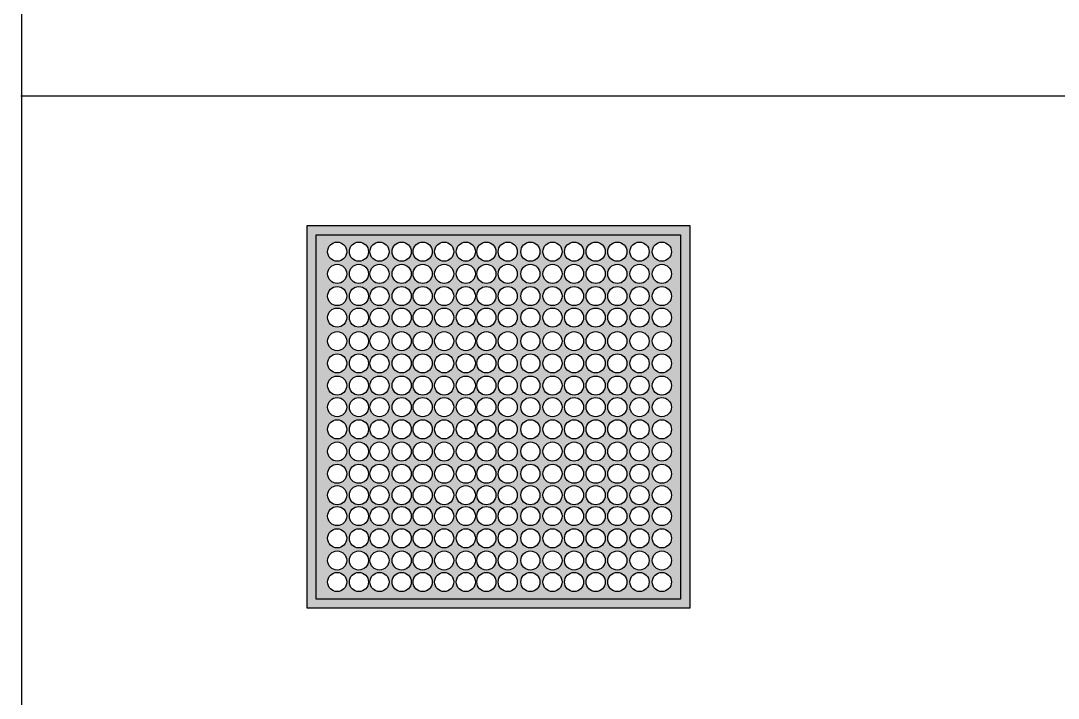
# Model space of a CAD drawing. Header units: metres. Extents: x 0 to 132, y -109 to 310.
# Drawn here: x 113.633 to 115.26, y 187.099 to 188.161 of the extents above; entities that cross this region are included whole.
import ezdxf

# ---------------------------------------------------------------- set-up
doc = ezdxf.new("R2010")
doc.units = ezdxf.units.M
doc.header["$LTSCALE"] = 0.036
doc.layers.add('elec text', color=20, linetype='Continuous')
doc.layers.add('HLEK_FL001_SYMBOLS', color=230, linetype='Continuous')

# ---------------------------------------------------------------- blocks, each defined once
blk = doc.blocks.new('led 4x16W 60x60 acrylic')
at = {"layer": 'HLEK_FL001_SYMBOLS', "linetype": 'Continuous', "lineweight": 0}
h = blk.add_hatch(color=256, dxfattribs=at)
h.dxf.hatch_style = 1
h.paths.add_polyline_path([(45.4043, 63.7951), (45.4043, 63.1951), (46.0043, 63.1951), (46.0043, 63.7951)])
h.paths.add_polyline_path([(45.9896, 63.7804), (45.9896, 63.2092), (45.4184, 63.2092), (45.4184, 63.7804)], flags=16)
h.paths.add_polyline_path([(45.6341, 63.7539, -1), (45.6041, 63.7539, -1)], flags=0)
h.paths.add_polyline_path([(45.6681, 63.7539, -1), (45.6381, 63.7539, -1)], flags=0)
h.paths.add_polyline_path([(45.6004, 63.7539, -1), (45.5705, 63.7539, -1)], flags=0)
h.paths.add_polyline_path([(45.7003, 63.7539, -1), (45.6703, 63.7539, -1)], flags=0)
h.paths.add_polyline_path([(45.6341, 63.7191, -1), (45.6041, 63.7191, -1)], flags=0)
h.paths.add_polyline_path([(45.6681, 63.7191, -1), (45.6381, 63.7191, -1)], flags=0)
h.paths.add_polyline_path([(45.6004, 63.7191, -1), (45.5705, 63.7191, -1)], flags=0)
h.paths.add_polyline_path([(45.5674, 63.7539, -1), (45.5375, 63.7539, -1)], flags=0)
h.paths.add_polyline_path([(45.7003, 63.7191, -1), (45.6703, 63.7191, -1)], flags=0)
h.paths.add_polyline_path([(45.7338, 63.7539, -1), (45.7038, 63.7539, -1)], flags=0)
h.paths.add_polyline_path([(45.5674, 63.7191, -1), (45.5375, 63.7191, -1)], flags=0)
h.paths.add_polyline_path([(45.6341, 63.6843, -1), (45.6041, 63.6843, -1)], flags=0)
h.paths.add_polyline_path([(45.6681, 63.6843, -1), (45.6381, 63.6843, -1)], flags=0)
h.paths.add_polyline_path([(45.6004, 63.6843, -1), (45.5705, 63.6843, -1)], flags=0)
h.paths.add_polyline_path([(45.5327, 63.7539, -1), (45.5027, 63.7539, -1)], flags=0)
h.paths.add_polyline_path([(45.7338, 63.7191, -1), (45.7038, 63.7191, -1)], flags=0)
h.paths.add_polyline_path([(45.7003, 63.6843, -1), (45.6703, 63.6843, -1)], flags=0)
h.paths.add_polyline_path([(45.5674, 63.6843, -1), (45.5375, 63.6843, -1)], flags=0)
h.paths.add_polyline_path([(45.5327, 63.7191, -1), (45.5027, 63.7191, -1)], flags=0)
h.paths.add_polyline_path([(45.7693, 63.7539, -1), (45.7393, 63.7539, -1)], flags=0)
h.paths.add_polyline_path([(45.6341, 63.6506, -1), (45.6041, 63.6506, -1)], flags=0)
h.paths.add_polyline_path([(45.7338, 63.6843, -1), (45.7038, 63.6843, -1)], flags=0)
h.paths.add_polyline_path([(45.6681, 63.6506, -1), (45.6381, 63.6506, -1)], flags=0)
h.paths.add_polyline_path([(45.6004, 63.6506, -1), (45.5705, 63.6506, -1)], flags=0)
h.paths.add_polyline_path([(45.5004, 63.7539, -1), (45.4704, 63.7539, -1)], flags=0)
h.paths.add_polyline_path([(45.7693, 63.7191, -1), (45.7393, 63.7191, -1)], flags=0)
h.paths.add_polyline_path([(45.5327, 63.6843, -1), (45.5027, 63.6843, -1)], flags=0)
h.paths.add_polyline_path([(45.7003, 63.6506, -1), (45.6703, 63.6506, -1)], flags=0)
h.paths.add_polyline_path([(45.5674, 63.6506, -1), (45.5375, 63.6506, -1)], flags=0)
h.paths.add_polyline_path([(45.5004, 63.7191, -1), (45.4704, 63.7191, -1)], flags=0)
h.paths.add_polyline_path([(45.7693, 63.6843, -1), (45.7393, 63.6843, -1)], flags=0)
h.paths.add_polyline_path([(45.804, 63.7539, -1), (45.774, 63.7539, -1)], flags=0)
h.paths.add_polyline_path([(45.7338, 63.6506, -1), (45.7038, 63.6506, -1)], flags=0)
h.paths.add_polyline_path([(45.5004, 63.6843, -1), (45.4704, 63.6843, -1)], flags=0)
h.paths.add_polyline_path([(45.6341, 63.6136, -1), (45.6041, 63.6136, -1)], flags=0)
h.paths.add_polyline_path([(45.5327, 63.6506, -1), (45.5027, 63.6506, -1)], flags=0)
h.paths.add_polyline_path([(45.804, 63.7191, -1), (45.774, 63.7191, -1)], flags=0)
h.paths.add_polyline_path([(45.6681, 63.6136, -1), (45.6381, 63.6136, -1)], flags=0)
h.paths.add_polyline_path([(45.4663, 63.7539, -1), (45.4363, 63.7539, -1)], flags=0)
h.paths.add_polyline_path([(45.6004, 63.6136, -1), (45.5705, 63.6136, -1)], flags=0)
h.paths.add_polyline_path([(45.7003, 63.6136, -1), (45.6703, 63.6136, -1)], flags=0)
h.paths.add_polyline_path([(45.4663, 63.7191, -1), (45.4363, 63.7191, -1)], flags=0)
h.paths.add_polyline_path([(45.7693, 63.6506, -1), (45.7393, 63.6506, -1)], flags=0)
h.paths.add_polyline_path([(45.5674, 63.6136, -1), (45.5375, 63.6136, -1)], flags=0)
h.paths.add_polyline_path([(45.804, 63.6843, -1), (45.774, 63.6843, -1)], flags=0)
h.paths.add_polyline_path([(45.5004, 63.6506, -1), (45.4704, 63.6506, -1)], flags=0)
h.paths.add_polyline_path([(45.7338, 63.6136, -1), (45.7038, 63.6136, -1)], flags=0)
h.paths.add_polyline_path([(45.8377, 63.7539, -1), (45.8078, 63.7539, -1)], flags=0)
h.paths.add_polyline_path([(45.4663, 63.6843, -1), (45.4363, 63.6843, -1)], flags=0)
h.paths.add_polyline_path([(45.5327, 63.6136, -1), (45.5027, 63.6136, -1)], flags=0)
h.paths.add_polyline_path([(45.8377, 63.7191, -1), (45.8078, 63.7191, -1)], flags=0)
h.paths.add_polyline_path([(45.6341, 63.5788, -1), (45.6041, 63.5788, -1)], flags=0)
h.paths.add_polyline_path([(45.6681, 63.5788, -1), (45.6381, 63.5788, -1)], flags=0)
h.paths.add_polyline_path([(45.804, 63.6506, -1), (45.774, 63.6506, -1)], flags=0)
h.paths.add_polyline_path([(45.6004, 63.5788, -1), (45.5705, 63.5788, -1)], flags=0)
h.paths.add_polyline_path([(45.7693, 63.6136, -1), (45.7393, 63.6136, -1)], flags=0)
h.paths.add_polyline_path([(45.7003, 63.5788, -1), (45.6703, 63.5788, -1)], flags=0)
h.paths.add_polyline_path([(45.8377, 63.6843, -1), (45.8078, 63.6843, -1)], flags=0)
h.paths.add_polyline_path([(45.5674, 63.5788, -1), (45.5375, 63.5788, -1)], flags=0)
h.paths.add_polyline_path([(45.4663, 63.6506, -1), (45.4363, 63.6506, -1)], flags=0)
h.paths.add_polyline_path([(45.5004, 63.6136, -1), (45.4704, 63.6136, -1)], flags=0)
h.paths.add_polyline_path([(45.7338, 63.5788, -1), (45.7038, 63.5788, -1)], flags=0)
h.paths.add_polyline_path([(45.8716, 63.7539, -1), (45.8417, 63.7539, -1)], flags=0)
h.paths.add_polyline_path([(45.5327, 63.5788, -1), (45.5027, 63.5788, -1)], flags=0)
h.paths.add_polyline_path([(45.804, 63.6136, -1), (45.774, 63.6136, -1)], flags=0)
h.paths.add_polyline_path([(45.8377, 63.6506, -1), (45.8078, 63.6506, -1)], flags=0)
h.paths.add_polyline_path([(45.8716, 63.7191, -1), (45.8417, 63.7191, -1)], flags=0)
h.paths.add_polyline_path([(45.6341, 63.544, -1), (45.6041, 63.544, -1)], flags=0)
h.paths.add_polyline_path([(45.7693, 63.5788, -1), (45.7393, 63.5788, -1)], flags=0)
h.paths.add_polyline_path([(45.6681, 63.544, -1), (45.6381, 63.544, -1)], flags=0)
h.paths.add_polyline_path([(45.4663, 63.6136, -1), (45.4363, 63.6136, -1)], flags=0)
h.paths.add_polyline_path([(45.6004, 63.544, -1), (45.5705, 63.544, -1)], flags=0)
h.paths.add_polyline_path([(45.7003, 63.544, -1), (45.6703, 63.544, -1)], flags=0)
h.paths.add_polyline_path([(45.5004, 63.5788, -1), (45.4704, 63.5788, -1)], flags=0)
h.paths.add_polyline_path([(45.8716, 63.6843, -1), (45.8417, 63.6843, -1)], flags=0)
h.paths.add_polyline_path([(45.5674, 63.544, -1), (45.5375, 63.544, -1)], flags=0)
h.paths.add_polyline_path([(45.7338, 63.544, -1), (45.7038, 63.544, -1)], flags=0)
h.paths.add_polyline_path([(45.8377, 63.6136, -1), (45.8078, 63.6136, -1)], flags=0)
h.paths.add_polyline_path([(45.804, 63.5788, -1), (45.774, 63.5788, -1)], flags=0)
h.paths.add_polyline_path([(45.9055, 63.7539, -1), (45.8756, 63.7539, -1)], flags=0)
h.paths.add_polyline_path([(45.5327, 63.544, -1), (45.5027, 63.544, -1)], flags=0)
h.paths.add_polyline_path([(45.8716, 63.6506, -1), (45.8417, 63.6506, -1)], flags=0)
h.paths.add_polyline_path([(45.9055, 63.7191, -1), (45.8756, 63.7191, -1)], flags=0)
h.paths.add_polyline_path([(45.4663, 63.5788, -1), (45.4363, 63.5788, -1)], flags=0)
h.paths.add_polyline_path([(45.7693, 63.544, -1), (45.7393, 63.544, -1)], flags=0)
h.paths.add_polyline_path([(45.6341, 63.5102, -1), (45.6041, 63.5102, -1)], flags=0)
h.paths.add_polyline_path([(45.6681, 63.5102, -1), (45.6381, 63.5102, -1)], flags=0)
h.paths.add_polyline_path([(45.6004, 63.5102, -1), (45.5705, 63.5102, -1)], flags=0)
h.paths.add_polyline_path([(45.5004, 63.544, -1), (45.4704, 63.544, -1)], flags=0)
h.paths.add_polyline_path([(45.9055, 63.6843, -1), (45.8756, 63.6843, -1)], flags=0)
h.paths.add_polyline_path([(45.7003, 63.5102, -1), (45.6703, 63.5102, -1)], flags=0)
h.paths.add_polyline_path([(45.8377, 63.5788, -1), (45.8078, 63.5788, -1)], flags=0)
h.paths.add_polyline_path([(45.5674, 63.5102, -1), (45.5375, 63.5102, -1)], flags=0)
h.paths.add_polyline_path([(45.8716, 63.6136, -1), (45.8417, 63.6136, -1)], flags=0)
h.paths.add_polyline_path([(45.7338, 63.5102, -1), (45.7038, 63.5102, -1)], flags=0)
h.paths.add_polyline_path([(45.804, 63.544, -1), (45.774, 63.544, -1)], flags=0)
h.paths.add_polyline_path([(45.9055, 63.6506, -1), (45.8756, 63.6506, -1)], flags=0)
h.paths.add_polyline_path([(45.5327, 63.5102, -1), (45.5027, 63.5102, -1)], flags=0)
h.paths.add_polyline_path([(45.4663, 63.544, -1), (45.4363, 63.544, -1)], flags=0)
h.paths.add_polyline_path([(45.9405, 63.7539, -1), (45.9106, 63.7539, -1)], flags=0)
h.paths.add_polyline_path([(45.7693, 63.5102, -1), (45.7393, 63.5102, -1)], flags=0)
h.paths.add_polyline_path([(45.9405, 63.7191, -1), (45.9106, 63.7191, -1)], flags=0)
h.paths.add_polyline_path([(45.8716, 63.5788, -1), (45.8417, 63.5788, -1)], flags=0)
h.paths.add_polyline_path([(45.5004, 63.5102, -1), (45.4704, 63.5102, -1)], flags=0)
h.paths.add_polyline_path([(45.6341, 63.4754, -1), (45.6041, 63.4754, -1)], flags=0)
h.paths.add_polyline_path([(45.8377, 63.544, -1), (45.8078, 63.544, -1)], flags=0)
h.paths.add_polyline_path([(45.6681, 63.4754, -1), (45.6381, 63.4754, -1)], flags=0)
h.paths.add_polyline_path([(45.6004, 63.4754, -1), (45.5705, 63.4754, -1)], flags=0)
h.paths.add_polyline_path([(45.9405, 63.6843, -1), (45.9106, 63.6843, -1)], flags=0)
h.paths.add_polyline_path([(45.9055, 63.6136, -1), (45.8756, 63.6136, -1)], flags=0)
h.paths.add_polyline_path([(45.7003, 63.4754, -1), (45.6703, 63.4754, -1)], flags=0)
h.paths.add_polyline_path([(45.5674, 63.4754, -1), (45.5375, 63.4754, -1)], flags=0)
h.paths.add_polyline_path([(45.804, 63.5102, -1), (45.774, 63.5102, -1)], flags=0)
h.paths.add_polyline_path([(45.7338, 63.4754, -1), (45.7038, 63.4754, -1)], flags=0)
h.paths.add_polyline_path([(45.4663, 63.5102, -1), (45.4363, 63.5102, -1)], flags=0)
h.paths.add_polyline_path([(45.9405, 63.6506, -1), (45.9106, 63.6506, -1)], flags=0)
h.paths.add_polyline_path([(45.5327, 63.4754, -1), (45.5027, 63.4754, -1)], flags=0)
h.paths.add_polyline_path([(45.9755, 63.7539, -1), (45.9455, 63.7539, -1)], flags=0)
h.paths.add_polyline_path([(45.8716, 63.544, -1), (45.8417, 63.544, -1)], flags=0)
h.paths.add_polyline_path([(45.9055, 63.5788, -1), (45.8756, 63.5788, -1)], flags=0)
h.paths.add_polyline_path([(45.7693, 63.4754, -1), (45.7393, 63.4754, -1)], flags=0)
h.paths.add_polyline_path([(45.8377, 63.5102, -1), (45.8078, 63.5102, -1)], flags=0)
h.paths.add_polyline_path([(45.9755, 63.7191, -1), (45.9455, 63.7191, -1)], flags=0)
h.paths.add_polyline_path([(45.5004, 63.4754, -1), (45.4704, 63.4754, -1)], flags=0)
h.paths.add_polyline_path([(45.9405, 63.6136, -1), (45.9106, 63.6136, -1)], flags=0)
h.paths.add_polyline_path([(45.6341, 63.4406, -1), (45.6041, 63.4406, -1)], flags=0)
h.paths.add_polyline_path([(45.6681, 63.4406, -1), (45.6381, 63.4406, -1)], flags=0)
h.paths.add_polyline_path([(45.9755, 63.6843, -1), (45.9455, 63.6843, -1)], flags=0)
h.paths.add_polyline_path([(45.6004, 63.4406, -1), (45.5705, 63.4406, -1)], flags=0)
h.paths.add_polyline_path([(45.804, 63.4754, -1), (45.774, 63.4754, -1)], flags=0)
h.paths.add_polyline_path([(45.7003, 63.4406, -1), (45.6703, 63.4406, -1)], flags=0)
h.paths.add_polyline_path([(45.5674, 63.4406, -1), (45.5375, 63.4406, -1)], flags=0)
h.paths.add_polyline_path([(45.4663, 63.4754, -1), (45.4363, 63.4754, -1)], flags=0)
h.paths.add_polyline_path([(45.9055, 63.544, -1), (45.8756, 63.544, -1)], flags=0)
h.paths.add_polyline_path([(45.7338, 63.4406, -1), (45.7038, 63.4406, -1)], flags=0)
h.paths.add_polyline_path([(45.9755, 63.6506, -1), (45.9455, 63.6506, -1)], flags=0)
h.paths.add_polyline_path([(45.8716, 63.5102, -1), (45.8417, 63.5102, -1)], flags=0)
h.paths.add_polyline_path([(45.5327, 63.4406, -1), (45.5027, 63.4406, -1)], flags=0)
h.paths.add_polyline_path([(45.9405, 63.5788, -1), (45.9106, 63.5788, -1)], flags=0)
h.paths.add_polyline_path([(45.8377, 63.4754, -1), (45.8078, 63.4754, -1)], flags=0)
h.paths.add_polyline_path([(45.7693, 63.4406, -1), (45.7393, 63.4406, -1)], flags=0)
h.paths.add_polyline_path([(45.5004, 63.4406, -1), (45.4704, 63.4406, -1)], flags=0)
h.paths.add_polyline_path([(45.9755, 63.6136, -1), (45.9455, 63.6136, -1)], flags=0)
h.paths.add_polyline_path([(45.6341, 63.4058, -1), (45.6041, 63.4058, -1)], flags=0)
h.paths.add_polyline_path([(45.9055, 63.5102, -1), (45.8756, 63.5102, -1)], flags=0)
h.paths.add_polyline_path([(45.6681, 63.4058, -1), (45.6381, 63.4058, -1)], flags=0)
h.paths.add_polyline_path([(45.804, 63.4406, -1), (45.774, 63.4406, -1)], flags=0)
h.paths.add_polyline_path([(45.6004, 63.4058, -1), (45.5705, 63.4058, -1)], flags=0)
h.paths.add_polyline_path([(45.9405, 63.544, -1), (45.9106, 63.544, -1)], flags=0)
h.paths.add_polyline_path([(45.7003, 63.4058, -1), (45.6703, 63.4058, -1)], flags=0)
h.paths.add_polyline_path([(45.8716, 63.4754, -1), (45.8417, 63.4754, -1)], flags=0)
h.paths.add_polyline_path([(45.4663, 63.4406, -1), (45.4363, 63.4406, -1)], flags=0)
h.paths.add_polyline_path([(45.5674, 63.4058, -1), (45.5375, 63.4058, -1)], flags=0)
h.paths.add_polyline_path([(45.7338, 63.4058, -1), (45.7038, 63.4058, -1)], flags=0)
h.paths.add_polyline_path([(45.9755, 63.5788, -1), (45.9455, 63.5788, -1)], flags=0)
h.paths.add_polyline_path([(45.5327, 63.4058, -1), (45.5027, 63.4058, -1)], flags=0)
h.paths.add_polyline_path([(45.8377, 63.4406, -1), (45.8078, 63.4406, -1)], flags=0)
h.paths.add_polyline_path([(45.7693, 63.4058, -1), (45.7393, 63.4058, -1)], flags=0)
h.paths.add_polyline_path([(45.5004, 63.4058, -1), (45.4704, 63.4058, -1)], flags=0)
h.paths.add_polyline_path([(45.9405, 63.5102, -1), (45.9106, 63.5102, -1)], flags=0)
h.paths.add_polyline_path([(45.9055, 63.4754, -1), (45.8756, 63.4754, -1)], flags=0)
h.paths.add_polyline_path([(45.9755, 63.544, -1), (45.9455, 63.544, -1)], flags=0)
h.paths.add_polyline_path([(45.804, 63.4058, -1), (45.774, 63.4058, -1)], flags=0)
h.paths.add_polyline_path([(45.6341, 63.3721, -1), (45.6041, 63.3721, -1)], flags=0)
h.paths.add_polyline_path([(45.8716, 63.4406, -1), (45.8417, 63.4406, -1)], flags=0)
h.paths.add_polyline_path([(45.6681, 63.3721, -1), (45.6381, 63.3721, -1)], flags=0)
h.paths.add_polyline_path([(45.6004, 63.3721, -1), (45.5705, 63.3721, -1)], flags=0)
h.paths.add_polyline_path([(45.7003, 63.3721, -1), (45.6703, 63.3721, -1)], flags=0)
h.paths.add_polyline_path([(45.4663, 63.4058, -1), (45.4363, 63.4058, -1)], flags=0)
h.paths.add_polyline_path([(45.5674, 63.3721, -1), (45.5375, 63.3721, -1)], flags=0)
h.paths.add_polyline_path([(45.7338, 63.3721, -1), (45.7038, 63.3721, -1)], flags=0)
h.paths.add_polyline_path([(45.8377, 63.4058, -1), (45.8078, 63.4058, -1)], flags=0)
h.paths.add_polyline_path([(45.5327, 63.3721, -1), (45.5027, 63.3721, -1)], flags=0)
h.paths.add_polyline_path([(45.9405, 63.4754, -1), (45.9106, 63.4754, -1)], flags=0)
h.paths.add_polyline_path([(45.9755, 63.5102, -1), (45.9455, 63.5102, -1)], flags=0)
h.paths.add_polyline_path([(45.7693, 63.3721, -1), (45.7393, 63.3721, -1)], flags=0)
h.paths.add_polyline_path([(45.9055, 63.4406, -1), (45.8756, 63.4406, -1)], flags=0)
h.paths.add_polyline_path([(45.5004, 63.3721, -1), (45.4704, 63.3721, -1)], flags=0)
h.paths.add_polyline_path([(45.8716, 63.4058, -1), (45.8417, 63.4058, -1)], flags=0)
h.paths.add_polyline_path([(45.804, 63.3721, -1), (45.774, 63.3721, -1)], flags=0)
h.paths.add_polyline_path([(45.6341, 63.3394, -1), (45.6041, 63.3394, -1)], flags=0)
h.paths.add_polyline_path([(45.6681, 63.3394, -1), (45.6381, 63.3394, -1)], flags=0)
h.paths.add_polyline_path([(45.6004, 63.3394, -1), (45.5705, 63.3394, -1)], flags=0)
h.paths.add_polyline_path([(45.4663, 63.3721, -1), (45.4363, 63.3721, -1)], flags=0)
h.paths.add_polyline_path([(45.7003, 63.3394, -1), (45.6703, 63.3394, -1)], flags=0)
h.paths.add_polyline_path([(45.5674, 63.3394, -1), (45.5375, 63.3394, -1)], flags=0)
h.paths.add_polyline_path([(45.9755, 63.4754, -1), (45.9455, 63.4754, -1)], flags=0)
h.paths.add_polyline_path([(45.7338, 63.3394, -1), (45.7038, 63.3394, -1)], flags=0)
h.paths.add_polyline_path([(45.9405, 63.4406, -1), (45.9106, 63.4406, -1)], flags=0)
h.paths.add_polyline_path([(45.8377, 63.3721, -1), (45.8078, 63.3721, -1)], flags=0)
h.paths.add_polyline_path([(45.5327, 63.3394, -1), (45.5027, 63.3394, -1)], flags=0)
h.paths.add_polyline_path([(45.9055, 63.4058, -1), (45.8756, 63.4058, -1)], flags=0)
h.paths.add_polyline_path([(45.7693, 63.3394, -1), (45.7393, 63.3394, -1)], flags=0)
h.paths.add_polyline_path([(45.5004, 63.3394, -1), (45.4704, 63.3394, -1)], flags=0)
h.paths.add_polyline_path([(45.8716, 63.3721, -1), (45.8417, 63.3721, -1)], flags=0)
h.paths.add_polyline_path([(45.804, 63.3394, -1), (45.774, 63.3394, -1)], flags=0)
h.paths.add_polyline_path([(45.4663, 63.3394, -1), (45.4363, 63.3394, -1)], flags=0)
h.paths.add_polyline_path([(45.9755, 63.4406, -1), (45.9455, 63.4406, -1)], flags=0)
h.paths.add_polyline_path([(45.6341, 63.3046, -1), (45.6041, 63.3046, -1)], flags=0)
h.paths.add_polyline_path([(45.6681, 63.3046, -1), (45.6381, 63.3046, -1)], flags=0)
h.paths.add_polyline_path([(45.6004, 63.3046, -1), (45.5705, 63.3046, -1)], flags=0)
h.paths.add_polyline_path([(45.9405, 63.4058, -1), (45.9106, 63.4058, -1)], flags=0)
h.paths.add_polyline_path([(45.7003, 63.3046, -1), (45.6703, 63.3046, -1)], flags=0)
h.paths.add_polyline_path([(45.5674, 63.3046, -1), (45.5375, 63.3046, -1)], flags=0)
h.paths.add_polyline_path([(45.8377, 63.3394, -1), (45.8078, 63.3394, -1)], flags=0)
h.paths.add_polyline_path([(45.7338, 63.3046, -1), (45.7038, 63.3046, -1)], flags=0)
h.paths.add_polyline_path([(45.9055, 63.3721, -1), (45.8756, 63.3721, -1)], flags=0)
h.paths.add_polyline_path([(45.5327, 63.3046, -1), (45.5027, 63.3046, -1)], flags=0)
h.paths.add_polyline_path([(45.7693, 63.3046, -1), (45.7393, 63.3046, -1)], flags=0)
h.paths.add_polyline_path([(45.5004, 63.3046, -1), (45.4704, 63.3046, -1)], flags=0)
h.paths.add_polyline_path([(45.8716, 63.3394, -1), (45.8417, 63.3394, -1)], flags=0)
h.paths.add_polyline_path([(45.9755, 63.4058, -1), (45.9455, 63.4058, -1)], flags=0)
h.paths.add_polyline_path([(45.804, 63.3046, -1), (45.774, 63.3046, -1)], flags=0)
h.paths.add_polyline_path([(45.9405, 63.3721, -1), (45.9106, 63.3721, -1)], flags=0)
h.paths.add_polyline_path([(45.4663, 63.3046, -1), (45.4363, 63.3046, -1)], flags=0)
h.paths.add_polyline_path([(45.6341, 63.2698, -1), (45.6041, 63.2698, -1)], flags=0)
h.paths.add_polyline_path([(45.6681, 63.2698, -1), (45.6381, 63.2698, -1)], flags=0)
h.paths.add_polyline_path([(45.6004, 63.2698, -1), (45.5705, 63.2698, -1)], flags=0)
h.paths.add_polyline_path([(45.9055, 63.3394, -1), (45.8756, 63.3394, -1)], flags=0)
h.paths.add_polyline_path([(45.7003, 63.2698, -1), (45.6703, 63.2698, -1)], flags=0)
h.paths.add_polyline_path([(45.8377, 63.3046, -1), (45.8078, 63.3046, -1)], flags=0)
h.paths.add_polyline_path([(45.5674, 63.2698, -1), (45.5375, 63.2698, -1)], flags=0)
h.paths.add_polyline_path([(45.7338, 63.2698, -1), (45.7038, 63.2698, -1)], flags=0)
h.paths.add_polyline_path([(45.5327, 63.2698, -1), (45.5027, 63.2698, -1)], flags=0)
h.paths.add_polyline_path([(45.9755, 63.3721, -1), (45.9455, 63.3721, -1)], flags=0)
h.paths.add_polyline_path([(45.7693, 63.2698, -1), (45.7393, 63.2698, -1)], flags=0)
h.paths.add_polyline_path([(45.8716, 63.3046, -1), (45.8417, 63.3046, -1)], flags=0)
h.paths.add_polyline_path([(45.5004, 63.2698, -1), (45.4704, 63.2698, -1)], flags=0)
h.paths.add_polyline_path([(45.9405, 63.3394, -1), (45.9106, 63.3394, -1)], flags=0)
h.paths.add_polyline_path([(45.804, 63.2698, -1), (45.774, 63.2698, -1)], flags=0)
h.paths.add_polyline_path([(45.4663, 63.2698, -1), (45.4363, 63.2698, -1)], flags=0)
h.paths.add_polyline_path([(45.9055, 63.3046, -1), (45.8756, 63.3046, -1)], flags=0)
h.paths.add_polyline_path([(45.6341, 63.2361, -1), (45.6041, 63.2361, -1)], flags=0)
h.paths.add_polyline_path([(45.6681, 63.2361, -1), (45.6381, 63.2361, -1)], flags=0)
h.paths.add_polyline_path([(45.6004, 63.2361, -1), (45.5705, 63.2361, -1)], flags=0)
h.paths.add_polyline_path([(45.8377, 63.2698, -1), (45.8078, 63.2698, -1)], flags=0)
h.paths.add_polyline_path([(45.7003, 63.2361, -1), (45.6703, 63.2361, -1)], flags=0)
h.paths.add_polyline_path([(45.5674, 63.2361, -1), (45.5375, 63.2361, -1)], flags=0)
h.paths.add_polyline_path([(45.9755, 63.3394, -1), (45.9455, 63.3394, -1)], flags=0)
h.paths.add_polyline_path([(45.7338, 63.2361, -1), (45.7038, 63.2361, -1)], flags=0)
h.paths.add_polyline_path([(45.5327, 63.2361, -1), (45.5027, 63.2361, -1)], flags=0)
h.paths.add_polyline_path([(45.7693, 63.2361, -1), (45.7393, 63.2361, -1)], flags=0)
h.paths.add_polyline_path([(45.8716, 63.2698, -1), (45.8417, 63.2698, -1)], flags=0)
h.paths.add_polyline_path([(45.9405, 63.3046, -1), (45.9106, 63.3046, -1)], flags=0)
h.paths.add_polyline_path([(45.5004, 63.2361, -1), (45.4704, 63.2361, -1)], flags=0)
h.paths.add_polyline_path([(45.804, 63.2361, -1), (45.774, 63.2361, -1)], flags=0)
h.paths.add_polyline_path([(45.4663, 63.2361, -1), (45.4363, 63.2361, -1)], flags=0)
h.paths.add_polyline_path([(45.9055, 63.2698, -1), (45.8756, 63.2698, -1)], flags=0)
h.paths.add_polyline_path([(45.8377, 63.2361, -1), (45.8078, 63.2361, -1)], flags=0)
h.paths.add_polyline_path([(45.9755, 63.3046, -1), (45.9455, 63.3046, -1)], flags=0)
h.paths.add_polyline_path([(45.8716, 63.2361, -1), (45.8417, 63.2361, -1)], flags=0)
h.paths.add_polyline_path([(45.9405, 63.2698, -1), (45.9106, 63.2698, -1)], flags=0)
h.paths.add_polyline_path([(45.9055, 63.2361, -1), (45.8756, 63.2361, -1)], flags=0)
h.paths.add_polyline_path([(45.9755, 63.2698, -1), (45.9455, 63.2698, -1)], flags=0)
h.paths.add_polyline_path([(45.9405, 63.2361, -1), (45.9106, 63.2361, -1)], flags=0)
h.paths.add_polyline_path([(45.9755, 63.2361, -1), (45.9455, 63.2361, -1)], flags=0)
h = blk.add_hatch(color=11, dxfattribs=at)
h.dxf.hatch_style = 1
h.paths.add_polyline_path([(45.4184, 63.7804), (45.4184, 63.2092), (45.9896, 63.2092), (45.9896, 63.7804)])
h.paths.add_polyline_path([(45.4663, 63.7539, -1), (45.4363, 63.7539, -1)], flags=16)
h.paths.add_polyline_path([(45.4663, 63.7191, -1), (45.4363, 63.7191, -1)], flags=16)
h.paths.add_polyline_path([(45.5004, 63.7539, -1), (45.4704, 63.7539, -1)], flags=16)
h.paths.add_polyline_path([(45.5004, 63.7191, -1), (45.4704, 63.7191, -1)], flags=16)
h.paths.add_polyline_path([(45.4663, 63.6843, -1), (45.4363, 63.6843, -1)], flags=16)
h.paths.add_polyline_path([(45.5327, 63.7539, -1), (45.5027, 63.7539, -1)], flags=16)
h.paths.add_polyline_path([(45.5327, 63.7191, -1), (45.5027, 63.7191, -1)], flags=16)
h.paths.add_polyline_path([(45.5004, 63.6843, -1), (45.4704, 63.6843, -1)], flags=16)
h.paths.add_polyline_path([(45.4663, 63.6506, -1), (45.4363, 63.6506, -1)], flags=16)
h.paths.add_polyline_path([(45.5674, 63.7539, -1), (45.5375, 63.7539, -1)], flags=16)
h.paths.add_polyline_path([(45.5327, 63.6843, -1), (45.5027, 63.6843, -1)], flags=16)
h.paths.add_polyline_path([(45.5004, 63.6506, -1), (45.4704, 63.6506, -1)], flags=16)
h.paths.add_polyline_path([(45.5674, 63.7191, -1), (45.5375, 63.7191, -1)], flags=16)
h.paths.add_polyline_path([(45.5327, 63.6506, -1), (45.5027, 63.6506, -1)], flags=16)
h.paths.add_polyline_path([(45.5674, 63.6843, -1), (45.5375, 63.6843, -1)], flags=16)
h.paths.add_polyline_path([(45.6004, 63.7539, -1), (45.5705, 63.7539, -1)], flags=16)
h.paths.add_polyline_path([(45.4663, 63.6136, -1), (45.4363, 63.6136, -1)], flags=16)
h.paths.add_polyline_path([(45.6004, 63.7191, -1), (45.5705, 63.7191, -1)], flags=16)
h.paths.add_polyline_path([(45.5004, 63.6136, -1), (45.4704, 63.6136, -1)], flags=16)
h.paths.add_polyline_path([(45.5674, 63.6506, -1), (45.5375, 63.6506, -1)], flags=16)
h.paths.add_polyline_path([(45.6004, 63.6843, -1), (45.5705, 63.6843, -1)], flags=16)
h.paths.add_polyline_path([(45.5327, 63.6136, -1), (45.5027, 63.6136, -1)], flags=16)
h.paths.add_polyline_path([(45.6341, 63.7539, -1), (45.6041, 63.7539, -1)], flags=16)
h.paths.add_polyline_path([(45.4663, 63.5788, -1), (45.4363, 63.5788, -1)], flags=16)
h.paths.add_polyline_path([(45.6341, 63.7191, -1), (45.6041, 63.7191, -1)], flags=16)
h.paths.add_polyline_path([(45.6004, 63.6506, -1), (45.5705, 63.6506, -1)], flags=16)
h.paths.add_polyline_path([(45.5674, 63.6136, -1), (45.5375, 63.6136, -1)], flags=16)
h.paths.add_polyline_path([(45.5004, 63.5788, -1), (45.4704, 63.5788, -1)], flags=16)
h.paths.add_polyline_path([(45.6341, 63.6843, -1), (45.6041, 63.6843, -1)], flags=16)
h.paths.add_polyline_path([(45.5327, 63.5788, -1), (45.5027, 63.5788, -1)], flags=16)
h.paths.add_polyline_path([(45.6004, 63.6136, -1), (45.5705, 63.6136, -1)], flags=16)
h.paths.add_polyline_path([(45.6681, 63.7539, -1), (45.6381, 63.7539, -1)], flags=16)
h.paths.add_polyline_path([(45.6341, 63.6506, -1), (45.6041, 63.6506, -1)], flags=16)
h.paths.add_polyline_path([(45.4663, 63.544, -1), (45.4363, 63.544, -1)], flags=16)
h.paths.add_polyline_path([(45.5674, 63.5788, -1), (45.5375, 63.5788, -1)], flags=16)
h.paths.add_polyline_path([(45.6681, 63.7191, -1), (45.6381, 63.7191, -1)], flags=16)
h.paths.add_polyline_path([(45.5004, 63.544, -1), (45.4704, 63.544, -1)], flags=16)
h.paths.add_polyline_path([(45.6681, 63.6843, -1), (45.6381, 63.6843, -1)], flags=16)
h.paths.add_polyline_path([(45.5327, 63.544, -1), (45.5027, 63.544, -1)], flags=16)
h.paths.add_polyline_path([(45.6341, 63.6136, -1), (45.6041, 63.6136, -1)], flags=16)
h.paths.add_polyline_path([(45.6004, 63.5788, -1), (45.5705, 63.5788, -1)], flags=16)
h.paths.add_polyline_path([(45.6681, 63.6506, -1), (45.6381, 63.6506, -1)], flags=16)
h.paths.add_polyline_path([(45.7003, 63.7539, -1), (45.6703, 63.7539, -1)], flags=16)
h.paths.add_polyline_path([(45.5674, 63.544, -1), (45.5375, 63.544, -1)], flags=16)
h.paths.add_polyline_path([(45.7003, 63.7191, -1), (45.6703, 63.7191, -1)], flags=16)
h.paths.add_polyline_path([(45.4663, 63.5102, -1), (45.4363, 63.5102, -1)], flags=16)
h.paths.add_polyline_path([(45.5004, 63.5102, -1), (45.4704, 63.5102, -1)], flags=16)
h.paths.add_polyline_path([(45.7003, 63.6843, -1), (45.6703, 63.6843, -1)], flags=16)
h.paths.add_polyline_path([(45.6341, 63.5788, -1), (45.6041, 63.5788, -1)], flags=16)
h.paths.add_polyline_path([(45.6681, 63.6136, -1), (45.6381, 63.6136, -1)], flags=16)
h.paths.add_polyline_path([(45.5327, 63.5102, -1), (45.5027, 63.5102, -1)], flags=16)
h.paths.add_polyline_path([(45.6004, 63.544, -1), (45.5705, 63.544, -1)], flags=16)
h.paths.add_polyline_path([(45.7003, 63.6506, -1), (45.6703, 63.6506, -1)], flags=16)
h.paths.add_polyline_path([(45.5674, 63.5102, -1), (45.5375, 63.5102, -1)], flags=16)
h.paths.add_polyline_path([(45.7338, 63.7539, -1), (45.7038, 63.7539, -1)], flags=16)
h.paths.add_polyline_path([(45.7338, 63.7191, -1), (45.7038, 63.7191, -1)], flags=16)
h.paths.add_polyline_path([(45.6681, 63.5788, -1), (45.6381, 63.5788, -1)], flags=16)
h.paths.add_polyline_path([(45.6341, 63.544, -1), (45.6041, 63.544, -1)], flags=16)
h.paths.add_polyline_path([(45.4663, 63.4754, -1), (45.4363, 63.4754, -1)], flags=16)
h.paths.add_polyline_path([(45.7003, 63.6136, -1), (45.6703, 63.6136, -1)], flags=16)
h.paths.add_polyline_path([(45.5004, 63.4754, -1), (45.4704, 63.4754, -1)], flags=16)
h.paths.add_polyline_path([(45.7338, 63.6843, -1), (45.7038, 63.6843, -1)], flags=16)
h.paths.add_polyline_path([(45.6004, 63.5102, -1), (45.5705, 63.5102, -1)], flags=16)
h.paths.add_polyline_path([(45.5327, 63.4754, -1), (45.5027, 63.4754, -1)], flags=16)
h.paths.add_polyline_path([(45.7338, 63.6506, -1), (45.7038, 63.6506, -1)], flags=16)
h.paths.add_polyline_path([(45.6681, 63.544, -1), (45.6381, 63.544, -1)], flags=16)
h.paths.add_polyline_path([(45.7003, 63.5788, -1), (45.6703, 63.5788, -1)], flags=16)
h.paths.add_polyline_path([(45.5674, 63.4754, -1), (45.5375, 63.4754, -1)], flags=16)
h.paths.add_polyline_path([(45.6341, 63.5102, -1), (45.6041, 63.5102, -1)], flags=16)
h.paths.add_polyline_path([(45.7693, 63.7539, -1), (45.7393, 63.7539, -1)], flags=16)
h.paths.add_polyline_path([(45.7693, 63.7191, -1), (45.7393, 63.7191, -1)], flags=16)
h.paths.add_polyline_path([(45.7338, 63.6136, -1), (45.7038, 63.6136, -1)], flags=16)
h.paths.add_polyline_path([(45.4663, 63.4406, -1), (45.4363, 63.4406, -1)], flags=16)
h.paths.add_polyline_path([(45.6004, 63.4754, -1), (45.5705, 63.4754, -1)], flags=16)
h.paths.add_polyline_path([(45.5004, 63.4406, -1), (45.4704, 63.4406, -1)], flags=16)
h.paths.add_polyline_path([(45.7693, 63.6843, -1), (45.7393, 63.6843, -1)], flags=16)
h.paths.add_polyline_path([(45.5327, 63.4406, -1), (45.5027, 63.4406, -1)], flags=16)
h.paths.add_polyline_path([(45.7003, 63.544, -1), (45.6703, 63.544, -1)], flags=16)
h.paths.add_polyline_path([(45.6681, 63.5102, -1), (45.6381, 63.5102, -1)], flags=16)
h.paths.add_polyline_path([(45.7693, 63.6506, -1), (45.7393, 63.6506, -1)], flags=16)
h.paths.add_polyline_path([(45.7338, 63.5788, -1), (45.7038, 63.5788, -1)], flags=16)
h.paths.add_polyline_path([(45.6341, 63.4754, -1), (45.6041, 63.4754, -1)], flags=16)
h.paths.add_polyline_path([(45.5674, 63.4406, -1), (45.5375, 63.4406, -1)], flags=16)
h.paths.add_polyline_path([(45.804, 63.7539, -1), (45.774, 63.7539, -1)], flags=16)
h.paths.add_polyline_path([(45.7693, 63.6136, -1), (45.7393, 63.6136, -1)], flags=16)
h.paths.add_polyline_path([(45.804, 63.7191, -1), (45.774, 63.7191, -1)], flags=16)
h.paths.add_polyline_path([(45.7003, 63.5102, -1), (45.6703, 63.5102, -1)], flags=16)
h.paths.add_polyline_path([(45.6004, 63.4406, -1), (45.5705, 63.4406, -1)], flags=16)
h.paths.add_polyline_path([(45.4663, 63.4058, -1), (45.4363, 63.4058, -1)], flags=16)
h.paths.add_polyline_path([(45.7338, 63.544, -1), (45.7038, 63.544, -1)], flags=16)
h.paths.add_polyline_path([(45.5004, 63.4058, -1), (45.4704, 63.4058, -1)], flags=16)
h.paths.add_polyline_path([(45.804, 63.6843, -1), (45.774, 63.6843, -1)], flags=16)
h.paths.add_polyline_path([(45.6681, 63.4754, -1), (45.6381, 63.4754, -1)], flags=16)
h.paths.add_polyline_path([(45.5327, 63.4058, -1), (45.5027, 63.4058, -1)], flags=16)
h.paths.add_polyline_path([(45.7693, 63.5788, -1), (45.7393, 63.5788, -1)], flags=16)
h.paths.add_polyline_path([(45.804, 63.6506, -1), (45.774, 63.6506, -1)], flags=16)
h.paths.add_polyline_path([(45.6341, 63.4406, -1), (45.6041, 63.4406, -1)], flags=16)
h.paths.add_polyline_path([(45.5674, 63.4058, -1), (45.5375, 63.4058, -1)], flags=16)
h.paths.add_polyline_path([(45.7338, 63.5102, -1), (45.7038, 63.5102, -1)], flags=16)
h.paths.add_polyline_path([(45.7003, 63.4754, -1), (45.6703, 63.4754, -1)], flags=16)
h.paths.add_polyline_path([(45.804, 63.6136, -1), (45.774, 63.6136, -1)], flags=16)
h.paths.add_polyline_path([(45.8377, 63.7539, -1), (45.8078, 63.7539, -1)], flags=16)
h.paths.add_polyline_path([(45.8377, 63.7191, -1), (45.8078, 63.7191, -1)], flags=16)
h.paths.add_polyline_path([(45.7693, 63.544, -1), (45.7393, 63.544, -1)], flags=16)
h.paths.add_polyline_path([(45.6004, 63.4058, -1), (45.5705, 63.4058, -1)], flags=16)
h.paths.add_polyline_path([(45.6681, 63.4406, -1), (45.6381, 63.4406, -1)], flags=16)
h.paths.add_polyline_path([(45.4663, 63.3721, -1), (45.4363, 63.3721, -1)], flags=16)
h.paths.add_polyline_path([(45.8377, 63.6843, -1), (45.8078, 63.6843, -1)], flags=16)
h.paths.add_polyline_path([(45.5004, 63.3721, -1), (45.4704, 63.3721, -1)], flags=16)
h.paths.add_polyline_path([(45.804, 63.5788, -1), (45.774, 63.5788, -1)], flags=16)
h.paths.add_polyline_path([(45.5327, 63.3721, -1), (45.5027, 63.3721, -1)], flags=16)
h.paths.add_polyline_path([(45.8377, 63.6506, -1), (45.8078, 63.6506, -1)], flags=16)
h.paths.add_polyline_path([(45.6341, 63.4058, -1), (45.6041, 63.4058, -1)], flags=16)
h.paths.add_polyline_path([(45.7338, 63.4754, -1), (45.7038, 63.4754, -1)], flags=16)
h.paths.add_polyline_path([(45.7693, 63.5102, -1), (45.7393, 63.5102, -1)], flags=16)
h.paths.add_polyline_path([(45.5674, 63.3721, -1), (45.5375, 63.3721, -1)], flags=16)
h.paths.add_polyline_path([(45.7003, 63.4406, -1), (45.6703, 63.4406, -1)], flags=16)
h.paths.add_polyline_path([(45.8377, 63.6136, -1), (45.8078, 63.6136, -1)], flags=16)
h.paths.add_polyline_path([(45.804, 63.544, -1), (45.774, 63.544, -1)], flags=16)
h.paths.add_polyline_path([(45.8716, 63.7539, -1), (45.8417, 63.7539, -1)], flags=16)
h.paths.add_polyline_path([(45.6681, 63.4058, -1), (45.6381, 63.4058, -1)], flags=16)
h.paths.add_polyline_path([(45.6004, 63.3721, -1), (45.5705, 63.3721, -1)], flags=16)
h.paths.add_polyline_path([(45.8716, 63.7191, -1), (45.8417, 63.7191, -1)], flags=16)
h.paths.add_polyline_path([(45.4663, 63.3394, -1), (45.4363, 63.3394, -1)], flags=16)
h.paths.add_polyline_path([(45.5004, 63.3394, -1), (45.4704, 63.3394, -1)], flags=16)
h.paths.add_polyline_path([(45.8716, 63.6843, -1), (45.8417, 63.6843, -1)], flags=16)
h.paths.add_polyline_path([(45.8377, 63.5788, -1), (45.8078, 63.5788, -1)], flags=16)
h.paths.add_polyline_path([(45.7338, 63.4406, -1), (45.7038, 63.4406, -1)], flags=16)
h.paths.add_polyline_path([(45.7693, 63.4754, -1), (45.7393, 63.4754, -1)], flags=16)
h.paths.add_polyline_path([(45.5327, 63.3394, -1), (45.5027, 63.3394, -1)], flags=16)
h.paths.add_polyline_path([(45.6341, 63.3721, -1), (45.6041, 63.3721, -1)], flags=16)
h.paths.add_polyline_path([(45.8716, 63.6506, -1), (45.8417, 63.6506, -1)], flags=16)
h.paths.add_polyline_path([(45.804, 63.5102, -1), (45.774, 63.5102, -1)], flags=16)
h.paths.add_polyline_path([(45.7003, 63.4058, -1), (45.6703, 63.4058, -1)], flags=16)
h.paths.add_polyline_path([(45.5674, 63.3394, -1), (45.5375, 63.3394, -1)], flags=16)
h.paths.add_polyline_path([(45.8377, 63.544, -1), (45.8078, 63.544, -1)], flags=16)
h.paths.add_polyline_path([(45.8716, 63.6136, -1), (45.8417, 63.6136, -1)], flags=16)
h.paths.add_polyline_path([(45.6681, 63.3721, -1), (45.6381, 63.3721, -1)], flags=16)
h.paths.add_polyline_path([(45.6004, 63.3394, -1), (45.5705, 63.3394, -1)], flags=16)
h.paths.add_polyline_path([(45.9055, 63.7539, -1), (45.8756, 63.7539, -1)], flags=16)
h.paths.add_polyline_path([(45.7693, 63.4406, -1), (45.7393, 63.4406, -1)], flags=16)
h.paths.add_polyline_path([(45.9055, 63.7191, -1), (45.8756, 63.7191, -1)], flags=16)
h.paths.add_polyline_path([(45.804, 63.4754, -1), (45.774, 63.4754, -1)], flags=16)
h.paths.add_polyline_path([(45.7338, 63.4058, -1), (45.7038, 63.4058, -1)], flags=16)
h.paths.add_polyline_path([(45.4663, 63.3046, -1), (45.4363, 63.3046, -1)], flags=16)
h.paths.add_polyline_path([(45.8716, 63.5788, -1), (45.8417, 63.5788, -1)], flags=16)
h.paths.add_polyline_path([(45.9055, 63.6843, -1), (45.8756, 63.6843, -1)], flags=16)
h.paths.add_polyline_path([(45.5004, 63.3046, -1), (45.4704, 63.3046, -1)], flags=16)
h.paths.add_polyline_path([(45.6341, 63.3394, -1), (45.6041, 63.3394, -1)], flags=16)
h.paths.add_polyline_path([(45.8377, 63.5102, -1), (45.8078, 63.5102, -1)], flags=16)
h.paths.add_polyline_path([(45.7003, 63.3721, -1), (45.6703, 63.3721, -1)], flags=16)
h.paths.add_polyline_path([(45.5327, 63.3046, -1), (45.5027, 63.3046, -1)], flags=16)
h.paths.add_polyline_path([(45.9055, 63.6506, -1), (45.8756, 63.6506, -1)], flags=16)
h.paths.add_polyline_path([(45.5674, 63.3046, -1), (45.5375, 63.3046, -1)], flags=16)
h.paths.add_polyline_path([(45.8716, 63.544, -1), (45.8417, 63.544, -1)], flags=16)
h.paths.add_polyline_path([(45.6681, 63.3394, -1), (45.6381, 63.3394, -1)], flags=16)
h.paths.add_polyline_path([(45.9055, 63.6136, -1), (45.8756, 63.6136, -1)], flags=16)
h.paths.add_polyline_path([(45.804, 63.4406, -1), (45.774, 63.4406, -1)], flags=16)
h.paths.add_polyline_path([(45.7693, 63.4058, -1), (45.7393, 63.4058, -1)], flags=16)
h.paths.add_polyline_path([(45.6004, 63.3046, -1), (45.5705, 63.3046, -1)], flags=16)
h.paths.add_polyline_path([(45.8377, 63.4754, -1), (45.8078, 63.4754, -1)], flags=16)
h.paths.add_polyline_path([(45.7338, 63.3721, -1), (45.7038, 63.3721, -1)], flags=16)
h.paths.add_polyline_path([(45.9405, 63.7539, -1), (45.9106, 63.7539, -1)], flags=16)
h.paths.add_polyline_path([(45.9405, 63.7191, -1), (45.9106, 63.7191, -1)], flags=16)
h.paths.add_polyline_path([(45.9055, 63.5788, -1), (45.8756, 63.5788, -1)], flags=16)
h.paths.add_polyline_path([(45.8716, 63.5102, -1), (45.8417, 63.5102, -1)], flags=16)
h.paths.add_polyline_path([(45.4663, 63.2698, -1), (45.4363, 63.2698, -1)], flags=16)
h.paths.add_polyline_path([(45.7003, 63.3394, -1), (45.6703, 63.3394, -1)], flags=16)
h.paths.add_polyline_path([(45.9405, 63.6843, -1), (45.9106, 63.6843, -1)], flags=16)
h.paths.add_polyline_path([(45.6341, 63.3046, -1), (45.6041, 63.3046, -1)], flags=16)
h.paths.add_polyline_path([(45.5004, 63.2698, -1), (45.4704, 63.2698, -1)], flags=16)
h.paths.add_polyline_path([(45.5327, 63.2698, -1), (45.5027, 63.2698, -1)], flags=16)
h.paths.add_polyline_path([(45.9405, 63.6506, -1), (45.9106, 63.6506, -1)], flags=16)
h.paths.add_polyline_path([(45.804, 63.4058, -1), (45.774, 63.4058, -1)], flags=16)
h.paths.add_polyline_path([(45.8377, 63.4406, -1), (45.8078, 63.4406, -1)], flags=16)
h.paths.add_polyline_path([(45.9055, 63.544, -1), (45.8756, 63.544, -1)], flags=16)
h.paths.add_polyline_path([(45.7693, 63.3721, -1), (45.7393, 63.3721, -1)], flags=16)
h.paths.add_polyline_path([(45.5674, 63.2698, -1), (45.5375, 63.2698, -1)], flags=16)
h.paths.add_polyline_path([(45.6681, 63.3046, -1), (45.6381, 63.3046, -1)], flags=16)
h.paths.add_polyline_path([(45.8716, 63.4754, -1), (45.8417, 63.4754, -1)], flags=16)
h.paths.add_polyline_path([(45.7338, 63.3394, -1), (45.7038, 63.3394, -1)], flags=16)
h.paths.add_polyline_path([(45.9405, 63.6136, -1), (45.9106, 63.6136, -1)], flags=16)
h.paths.add_polyline_path([(45.6004, 63.2698, -1), (45.5705, 63.2698, -1)], flags=16)
h.paths.add_polyline_path([(45.9055, 63.5102, -1), (45.8756, 63.5102, -1)], flags=16)
h.paths.add_polyline_path([(45.9755, 63.7539, -1), (45.9455, 63.7539, -1)], flags=16)
h.paths.add_polyline_path([(45.9405, 63.5788, -1), (45.9106, 63.5788, -1)], flags=16)
h.paths.add_polyline_path([(45.7003, 63.3046, -1), (45.6703, 63.3046, -1)], flags=16)
h.paths.add_polyline_path([(45.9755, 63.7191, -1), (45.9455, 63.7191, -1)], flags=16)
h.paths.add_polyline_path([(45.4663, 63.2361, -1), (45.4363, 63.2361, -1)], flags=16)
h.paths.add_polyline_path([(45.6341, 63.2698, -1), (45.6041, 63.2698, -1)], flags=16)
h.paths.add_polyline_path([(45.8377, 63.4058, -1), (45.8078, 63.4058, -1)], flags=16)
h.paths.add_polyline_path([(45.804, 63.3721, -1), (45.774, 63.3721, -1)], flags=16)
h.paths.add_polyline_path([(45.9755, 63.6843, -1), (45.9455, 63.6843, -1)], flags=16)
h.paths.add_polyline_path([(45.5004, 63.2361, -1), (45.4704, 63.2361, -1)], flags=16)
h.paths.add_polyline_path([(45.8716, 63.4406, -1), (45.8417, 63.4406, -1)], flags=16)
h.paths.add_polyline_path([(45.7693, 63.3394, -1), (45.7393, 63.3394, -1)], flags=16)
h.paths.add_polyline_path([(45.5327, 63.2361, -1), (45.5027, 63.2361, -1)], flags=16)
h.paths.add_polyline_path([(45.9755, 63.6506, -1), (45.9455, 63.6506, -1)], flags=16)
h.paths.add_polyline_path([(45.9405, 63.544, -1), (45.9106, 63.544, -1)], flags=16)
h.paths.add_polyline_path([(45.9055, 63.4754, -1), (45.8756, 63.4754, -1)], flags=16)
h.paths.add_polyline_path([(45.5674, 63.2361, -1), (45.5375, 63.2361, -1)], flags=16)
h.paths.add_polyline_path([(45.6681, 63.2698, -1), (45.6381, 63.2698, -1)], flags=16)
h.paths.add_polyline_path([(45.7338, 63.3046, -1), (45.7038, 63.3046, -1)], flags=16)
h.paths.add_polyline_path([(45.9755, 63.6136, -1), (45.9455, 63.6136, -1)], flags=16)
h.paths.add_polyline_path([(45.6004, 63.2361, -1), (45.5705, 63.2361, -1)], flags=16)
h.paths.add_polyline_path([(45.8377, 63.3721, -1), (45.8078, 63.3721, -1)], flags=16)
h.paths.add_polyline_path([(45.9405, 63.5102, -1), (45.9106, 63.5102, -1)], flags=16)
h.paths.add_polyline_path([(45.804, 63.3394, -1), (45.774, 63.3394, -1)], flags=16)
h.paths.add_polyline_path([(45.8716, 63.4058, -1), (45.8417, 63.4058, -1)], flags=16)
h.paths.add_polyline_path([(45.7003, 63.2698, -1), (45.6703, 63.2698, -1)], flags=16)
h.paths.add_polyline_path([(45.9755, 63.5788, -1), (45.9455, 63.5788, -1)], flags=16)
h.paths.add_polyline_path([(45.9055, 63.4406, -1), (45.8756, 63.4406, -1)], flags=16)
h.paths.add_polyline_path([(45.6341, 63.2361, -1), (45.6041, 63.2361, -1)], flags=16)
h.paths.add_polyline_path([(45.7693, 63.3046, -1), (45.7393, 63.3046, -1)], flags=16)
h.paths.add_polyline_path([(45.9755, 63.544, -1), (45.9455, 63.544, -1)], flags=16)
h.paths.add_polyline_path([(45.9405, 63.4754, -1), (45.9106, 63.4754, -1)], flags=16)
h.paths.add_polyline_path([(45.7338, 63.2698, -1), (45.7038, 63.2698, -1)], flags=16)
h.paths.add_polyline_path([(45.6681, 63.2361, -1), (45.6381, 63.2361, -1)], flags=16)
h.paths.add_polyline_path([(45.8377, 63.3394, -1), (45.8078, 63.3394, -1)], flags=16)
h.paths.add_polyline_path([(45.8716, 63.3721, -1), (45.8417, 63.3721, -1)], flags=16)
h.paths.add_polyline_path([(45.9055, 63.4058, -1), (45.8756, 63.4058, -1)], flags=16)
h.paths.add_polyline_path([(45.804, 63.3046, -1), (45.774, 63.3046, -1)], flags=16)
h.paths.add_polyline_path([(45.9755, 63.5102, -1), (45.9455, 63.5102, -1)], flags=16)
h.paths.add_polyline_path([(45.7003, 63.2361, -1), (45.6703, 63.2361, -1)], flags=16)
h.paths.add_polyline_path([(45.9405, 63.4406, -1), (45.9106, 63.4406, -1)], flags=16)
h.paths.add_polyline_path([(45.7693, 63.2698, -1), (45.7393, 63.2698, -1)], flags=16)
h.paths.add_polyline_path([(45.8716, 63.3394, -1), (45.8417, 63.3394, -1)], flags=16)
h.paths.add_polyline_path([(45.9755, 63.4754, -1), (45.9455, 63.4754, -1)], flags=16)
h.paths.add_polyline_path([(45.7338, 63.2361, -1), (45.7038, 63.2361, -1)], flags=16)
h.paths.add_polyline_path([(45.9055, 63.3721, -1), (45.8756, 63.3721, -1)], flags=16)
h.paths.add_polyline_path([(45.8377, 63.3046, -1), (45.8078, 63.3046, -1)], flags=16)
h.paths.add_polyline_path([(45.9405, 63.4058, -1), (45.9106, 63.4058, -1)], flags=16)
h.paths.add_polyline_path([(45.804, 63.2698, -1), (45.774, 63.2698, -1)], flags=16)
h.paths.add_polyline_path([(45.9755, 63.4406, -1), (45.9455, 63.4406, -1)], flags=16)
h.paths.add_polyline_path([(45.7693, 63.2361, -1), (45.7393, 63.2361, -1)], flags=16)
h.paths.add_polyline_path([(45.9055, 63.3394, -1), (45.8756, 63.3394, -1)], flags=16)
h.paths.add_polyline_path([(45.8716, 63.3046, -1), (45.8417, 63.3046, -1)], flags=16)
h.paths.add_polyline_path([(45.9405, 63.3721, -1), (45.9106, 63.3721, -1)], flags=16)
h.paths.add_polyline_path([(45.8377, 63.2698, -1), (45.8078, 63.2698, -1)], flags=16)
h.paths.add_polyline_path([(45.9755, 63.4058, -1), (45.9455, 63.4058, -1)], flags=16)
h.paths.add_polyline_path([(45.804, 63.2361, -1), (45.774, 63.2361, -1)], flags=16)
h.paths.add_polyline_path([(45.9055, 63.3046, -1), (45.8756, 63.3046, -1)], flags=16)
h.paths.add_polyline_path([(45.9405, 63.3394, -1), (45.9106, 63.3394, -1)], flags=16)
h.paths.add_polyline_path([(45.8716, 63.2698, -1), (45.8417, 63.2698, -1)], flags=16)
h.paths.add_polyline_path([(45.8377, 63.2361, -1), (45.8078, 63.2361, -1)], flags=16)
h.paths.add_polyline_path([(45.9755, 63.3721, -1), (45.9455, 63.3721, -1)], flags=16)
h.paths.add_polyline_path([(45.9405, 63.3046, -1), (45.9106, 63.3046, -1)], flags=16)
h.paths.add_polyline_path([(45.9055, 63.2698, -1), (45.8756, 63.2698, -1)], flags=16)
h.paths.add_polyline_path([(45.9755, 63.3394, -1), (45.9455, 63.3394, -1)], flags=16)
h.paths.add_polyline_path([(45.8716, 63.2361, -1), (45.8417, 63.2361, -1)], flags=16)
h.paths.add_polyline_path([(45.9405, 63.2698, -1), (45.9106, 63.2698, -1)], flags=16)
h.paths.add_polyline_path([(45.9055, 63.2361, -1), (45.8756, 63.2361, -1)], flags=16)
h.paths.add_polyline_path([(45.9755, 63.3046, -1), (45.9455, 63.3046, -1)], flags=16)
h.paths.add_polyline_path([(45.9405, 63.2361, -1), (45.9106, 63.2361, -1)], flags=16)
h.paths.add_polyline_path([(45.9755, 63.2698, -1), (45.9455, 63.2698, -1)], flags=16)
h.paths.add_polyline_path([(45.9755, 63.2361, -1), (45.9455, 63.2361, -1)], flags=16)
at = {"layer": 'HLEK_FL001_SYMBOLS'}
for points in [[(45.4043, 63.7951), (46.0043, 63.7951), (46.0043, 63.1951), (45.4043, 63.1951)], [(45.4184, 63.7804), (45.9896, 63.7804), (45.9896, 63.2092), (45.4184, 63.2092)]]:
    blk.add_lwpolyline(points, close=True, dxfattribs=at)
for centre in [(45.4513, 63.7539), (45.4854, 63.7539), (45.5177, 63.7539), (45.5524, 63.7539), (45.5854, 63.7539), (45.6191, 63.7539), (45.6531, 63.7539), (45.6853, 63.7539), (45.7188, 63.7539), (45.7543, 63.7539), (45.789, 63.7539), (45.8228, 63.7539), (45.8567, 63.7539), (45.8906, 63.7539), (45.9255, 63.7539), (45.9605, 63.7539), (45.4513, 63.7191), (45.4854, 63.7191), (45.5177, 63.7191), (45.5524, 63.7191), (45.5854, 63.7191), (45.6191, 63.7191), (45.6531, 63.7191), (45.6853, 63.7191), (45.7188, 63.7191), (45.7543, 63.7191), (45.789, 63.7191), (45.8228, 63.7191), (45.8567, 63.7191), (45.8906, 63.7191), (45.9255, 63.7191), (45.9605, 63.7191), (45.4513, 63.6843), (45.4854, 63.6843), (45.5177, 63.6843), (45.5524, 63.6843), (45.5854, 63.6843), (45.6191, 63.6843), (45.6531, 63.6843), (45.6853, 63.6843), (45.7188, 63.6843), (45.7543, 63.6843), (45.789, 63.6843), (45.8228, 63.6843), (45.8567, 63.6843), (45.8906, 63.6843), (45.9255, 63.6843), (45.9605, 63.6843), (45.4513, 63.6506), (45.4854, 63.6506), (45.5177, 63.6506), (45.5524, 63.6506), (45.5854, 63.6506), (45.6191, 63.6506), (45.6531, 63.6506), (45.6853, 63.6506), (45.7188, 63.6506), (45.7543, 63.6506), (45.789, 63.6506), (45.8228, 63.6506), (45.8567, 63.6506), (45.8906, 63.6506), (45.9255, 63.6506), (45.9605, 63.6506), (45.4513, 63.6136), (45.4854, 63.6136), (45.5177, 63.6136), (45.5524, 63.6136), (45.5854, 63.6136), (45.6191, 63.6136), (45.6531, 63.6136), (45.6853, 63.6136), (45.7188, 63.6136), (45.7543, 63.6136), (45.789, 63.6136), (45.8228, 63.6136), (45.8567, 63.6136), (45.8906, 63.6136), (45.9255, 63.6136), (45.9605, 63.6136), (45.4513, 63.5788), (45.4854, 63.5788), (45.5177, 63.5788), (45.5524, 63.5788), (45.5854, 63.5788), (45.6191, 63.5788), (45.6531, 63.5788), (45.6853, 63.5788), (45.7188, 63.5788), (45.7543, 63.5788), (45.789, 63.5788), (45.8228, 63.5788), (45.8567, 63.5788), (45.8906, 63.5788), (45.9255, 63.5788), (45.9605, 63.5788), (45.4513, 63.544), (45.4854, 63.544), (45.5177, 63.544), (45.5524, 63.544), (45.5854, 63.544), (45.6191, 63.544), (45.6531, 63.544), (45.6853, 63.544), (45.7188, 63.544), (45.7543, 63.544), (45.789, 63.544), (45.8228, 63.544), (45.8567, 63.544), (45.8906, 63.544), (45.9255, 63.544), (45.9605, 63.544), (45.4513, 63.5102), (45.4854, 63.5102), (45.5177, 63.5102), (45.5524, 63.5102), (45.5854, 63.5102), (45.6191, 63.5102), (45.6531, 63.5102), (45.6853, 63.5102), (45.7188, 63.5102), (45.7543, 63.5102), (45.789, 63.5102), (45.8228, 63.5102), (45.8567, 63.5102), (45.8906, 63.5102), (45.9255, 63.5102), (45.9605, 63.5102), (45.4513, 63.4754), (45.4854, 63.4754), (45.5177, 63.4754), (45.5524, 63.4754), (45.5854, 63.4754), (45.6191, 63.4754), (45.6531, 63.4754), (45.6853, 63.4754), (45.7188, 63.4754), (45.7543, 63.4754), (45.789, 63.4754), (45.8228, 63.4754), (45.8567, 63.4754), (45.8906, 63.4754), (45.9255, 63.4754), (45.9605, 63.4754), (45.4513, 63.4406), (45.4854, 63.4406), (45.5177, 63.4406), (45.5524, 63.4406), (45.5854, 63.4406), (45.6191, 63.4406), (45.6531, 63.4406), (45.6853, 63.4406), (45.7188, 63.4406), (45.7543, 63.4406), (45.789, 63.4406), (45.8228, 63.4406), (45.8567, 63.4406), (45.8906, 63.4406), (45.9255, 63.4406), (45.9605, 63.4406), (45.4513, 63.4058), (45.4854, 63.4058), (45.5177, 63.4058), (45.5524, 63.4058), (45.5854, 63.4058), (45.6191, 63.4058), (45.6531, 63.4058), (45.6853, 63.4058), (45.7188, 63.4058), (45.7543, 63.4058), (45.789, 63.4058), (45.8228, 63.4058), (45.8567, 63.4058), (45.8906, 63.4058), (45.9255, 63.4058), (45.9605, 63.4058), (45.4513, 63.3721), (45.4854, 63.3721), (45.5177, 63.3721), (45.5524, 63.3721), (45.5854, 63.3721), (45.6191, 63.3721), (45.6531, 63.3721), (45.6853, 63.3721), (45.7188, 63.3721), (45.7543, 63.3721), (45.789, 63.3721), (45.8228, 63.3721), (45.8567, 63.3721), (45.8906, 63.3721), (45.9255, 63.3721), (45.9605, 63.3721), (45.4513, 63.3394), (45.4854, 63.3394), (45.5177, 63.3394), (45.5524, 63.3394), (45.5854, 63.3394), (45.6191, 63.3394), (45.6531, 63.3394), (45.6853, 63.3394), (45.7188, 63.3394), (45.7543, 63.3394), (45.789, 63.3394), (45.8228, 63.3394), (45.8567, 63.3394), (45.8906, 63.3394), (45.9255, 63.3394), (45.9605, 63.3394), (45.4513, 63.3046), (45.4854, 63.3046), (45.5177, 63.3046), (45.5524, 63.3046), (45.5854, 63.3046), (45.6191, 63.3046), (45.6531, 63.3046), (45.6853, 63.3046), (45.7188, 63.3046), (45.7543, 63.3046), (45.789, 63.3046), (45.8228, 63.3046), (45.8567, 63.3046), (45.8906, 63.3046), (45.9255, 63.3046), (45.9605, 63.3046), (45.4513, 63.2698), (45.4854, 63.2698), (45.5177, 63.2698), (45.5524, 63.2698), (45.5854, 63.2698), (45.6191, 63.2698), (45.6531, 63.2698), (45.6853, 63.2698), (45.7188, 63.2698), (45.7543, 63.2698), (45.789, 63.2698), (45.8228, 63.2698), (45.8567, 63.2698), (45.8906, 63.2698), (45.9255, 63.2698), (45.9605, 63.2698), (45.4513, 63.2361), (45.4854, 63.2361), (45.5177, 63.2361), (45.5524, 63.2361), (45.5854, 63.2361), (45.6191, 63.2361), (45.6531, 63.2361), (45.6853, 63.2361), (45.7188, 63.2361), (45.7543, 63.2361), (45.789, 63.2361), (45.8228, 63.2361), (45.8567, 63.2361), (45.8906, 63.2361), (45.9255, 63.2361), (45.9605, 63.2361)]:
    blk.add_circle(centre, 0.015, dxfattribs=at)

msp = doc.modelspace()

# ---------------------------------------------------------------- linework, layer by layer
at = {"layer": 'elec text'}
msp.add_line((113.6328, 188.0438), (120.1408, 188.0438), dxfattribs=at)
msp.add_lwpolyline([(113.6346, 189.4174), (120.1387, 189.4174), (120.1387, 179.6283), (113.6346, 179.6283)], close=True, dxfattribs=at)

# ---------------------------------------------------------------- block references
at = {"layer": 'HLEK_FL001_SYMBOLS', "linetype": 'Continuous', "lineweight": 0}
msp.add_blockref('led 4x16W 60x60 acrylic', (68.6777, 124.0455), dxfattribs=at)

doc.saveas('drawing.dxf')
